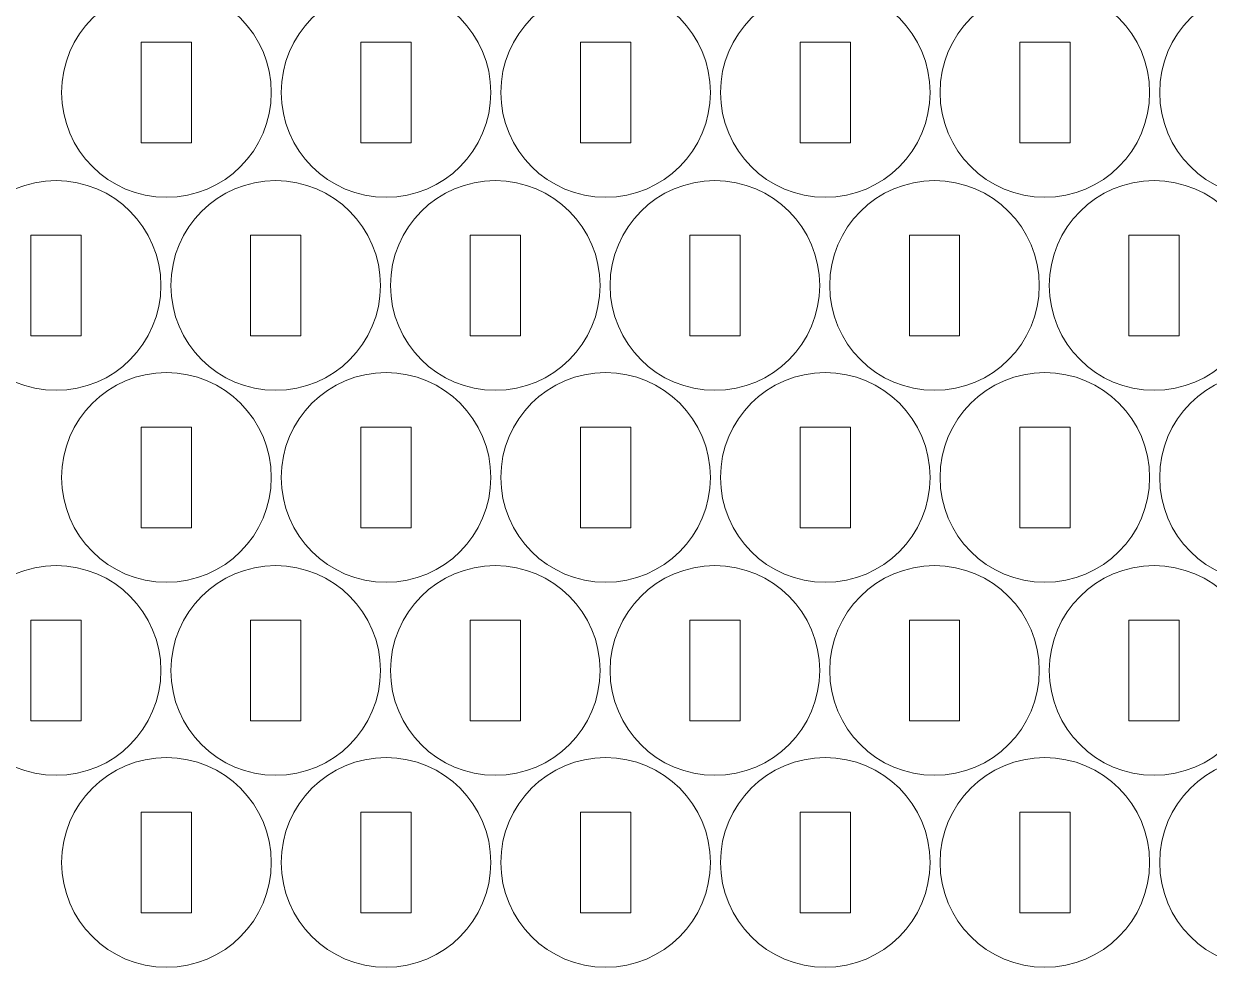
# Model space of a CAD drawing. Header units: millimetres. Extents: x -382 to 382, y -127 to 127.
# Drawn here: x 14.1 to 84.8, y 10.8 to 67 of the extents above; entities that cross this region are included whole.
import ezdxf

# ---------------------------------------------------------------- set-up
doc = ezdxf.new("R2010")
doc.units = ezdxf.units.MM
doc.header["$MEASUREMENT"] = 0
doc.layers.add('Camada 1', color=7, linetype='Continuous')

msp = doc.modelspace()

# ---------------------------------------------------------------- linework, layer by layer
at = {"layer": 'Camada 1', "lineweight": 20}
for points in [[(22.5792, 69.2004), (26.031, 69.2004), (28.8292, 66.4022), (28.8292, 62.9504), (28.8292, 62.9504), (28.8292, 59.4986), (26.031, 56.7004), (22.5792, 56.7004), (22.5792, 56.7004), (19.1274, 56.7004), (16.3292, 59.4986), (16.3292, 62.9504), (16.3292, 62.9504), (16.3292, 66.4022), (19.1274, 69.2004), (22.5792, 69.2004)], [(35.6761, 69.2004), (39.1279, 69.2004), (41.9261, 66.4022), (41.9261, 62.9504), (41.9261, 62.9504), (41.9261, 59.4986), (39.1279, 56.7004), (35.6761, 56.7004), (35.6761, 56.7004), (32.2243, 56.7004), (29.4261, 59.4986), (29.4261, 62.9504), (29.4261, 62.9504), (29.4261, 66.4022), (32.2243, 69.2004), (35.6761, 69.2004)], [(48.773, 69.2004), (52.2248, 69.2004), (55.023, 66.4022), (55.023, 62.9504), (55.023, 62.9504), (55.023, 59.4986), (52.2248, 56.7004), (48.773, 56.7004), (48.773, 56.7004), (45.3212, 56.7004), (42.523, 59.4986), (42.523, 62.9504), (42.523, 62.9504), (42.523, 66.4022), (45.3212, 69.2004), (48.773, 69.2004)], [(61.8699, 69.2004), (65.3217, 69.2004), (68.1199, 66.4022), (68.1199, 62.9504), (68.1199, 62.9504), (68.1199, 59.4986), (65.3217, 56.7004), (61.8699, 56.7004), (61.8699, 56.7004), (58.4181, 56.7004), (55.6199, 59.4986), (55.6199, 62.9504), (55.6199, 62.9504), (55.6199, 66.4022), (58.4181, 69.2004), (61.8699, 69.2004)], [(74.9668, 69.2004), (78.4186, 69.2004), (81.2168, 66.4022), (81.2168, 62.9504), (81.2168, 62.9504), (81.2168, 59.4986), (78.4186, 56.7004), (74.9668, 56.7004), (74.9668, 56.7004), (71.515, 56.7004), (68.7168, 59.4986), (68.7168, 62.9504), (68.7168, 62.9504), (68.7168, 66.4022), (71.515, 69.2004), (74.9668, 69.2004)], [(88.0637, 69.2004), (91.5155, 69.2004), (94.3137, 66.4022), (94.3137, 62.9504), (94.3137, 62.9504), (94.3137, 59.4986), (91.5155, 56.7004), (88.0637, 56.7004), (88.0637, 56.7004), (84.6119, 56.7004), (81.8137, 59.4986), (81.8137, 62.9504), (81.8137, 62.9504), (81.8137, 66.4022), (84.6119, 69.2004), (88.0637, 69.2004)], [(21.0792, 65.9504), (21.0792, 65.9504), (24.0792, 65.9504), (24.0792, 65.9504), (24.0792, 65.9504), (24.0792, 65.9504), (24.0792, 59.9504), (24.0792, 59.9504), (24.0792, 59.9504), (24.0792, 59.9504), (21.0792, 59.9504), (21.0792, 59.9504), (21.0792, 59.9504), (21.0792, 59.9504), (21.0792, 65.9504), (21.0792, 65.9504)], [(34.1761, 65.9504), (34.1761, 65.9504), (37.1761, 65.9504), (37.1761, 65.9504), (37.1761, 65.9504), (37.1761, 65.9504), (37.1761, 59.9504), (37.1761, 59.9504), (37.1761, 59.9504), (37.1761, 59.9504), (34.1761, 59.9504), (34.1761, 59.9504), (34.1761, 59.9504), (34.1761, 59.9504), (34.1761, 65.9504), (34.1761, 65.9504)], [(47.273, 65.9504), (47.273, 65.9504), (50.273, 65.9504), (50.273, 65.9504), (50.273, 65.9504), (50.273, 65.9504), (50.273, 59.9504), (50.273, 59.9504), (50.273, 59.9504), (50.273, 59.9504), (47.273, 59.9504), (47.273, 59.9504), (47.273, 59.9504), (47.273, 59.9504), (47.273, 65.9504), (47.273, 65.9504)], [(60.3699, 65.9504), (60.3699, 65.9504), (63.3699, 65.9504), (63.3699, 65.9504), (63.3699, 65.9504), (63.3699, 65.9504), (63.3699, 59.9504), (63.3699, 59.9504), (63.3699, 59.9504), (63.3699, 59.9504), (60.3699, 59.9504), (60.3699, 59.9504), (60.3699, 59.9504), (60.3699, 59.9504), (60.3699, 65.9504), (60.3699, 65.9504)], [(73.4668, 65.9504), (73.4668, 65.9504), (76.4668, 65.9504), (76.4668, 65.9504), (76.4668, 65.9504), (76.4668, 65.9504), (76.4668, 59.9504), (76.4668, 59.9504), (76.4668, 59.9504), (76.4668, 59.9504), (73.4668, 59.9504), (73.4668, 59.9504), (73.4668, 59.9504), (73.4668, 59.9504), (73.4668, 65.9504), (73.4668, 65.9504)], [(15.9977, 57.691), (19.4495, 57.691), (22.2477, 54.8928), (22.2477, 51.441), (22.2477, 51.441), (22.2477, 47.9892), (19.4495, 45.191), (15.9977, 45.191), (15.9977, 45.191), (12.5459, 45.191), (9.7477, 47.9892), (9.7477, 51.441), (9.7477, 51.441), (9.7477, 54.8928), (12.5459, 57.691), (15.9977, 57.691)], [(29.0946, 57.691), (32.5464, 57.691), (35.3446, 54.8928), (35.3446, 51.441), (35.3446, 51.441), (35.3446, 47.9892), (32.5464, 45.191), (29.0946, 45.191), (29.0946, 45.191), (25.6428, 45.191), (22.8446, 47.9892), (22.8446, 51.441), (22.8446, 51.441), (22.8446, 54.8928), (25.6428, 57.691), (29.0946, 57.691)], [(42.1915, 57.691), (45.6433, 57.691), (48.4415, 54.8928), (48.4415, 51.441), (48.4415, 51.441), (48.4415, 47.9892), (45.6433, 45.191), (42.1915, 45.191), (42.1915, 45.191), (38.7397, 45.191), (35.9415, 47.9892), (35.9415, 51.441), (35.9415, 51.441), (35.9415, 54.8928), (38.7397, 57.691), (42.1915, 57.691)], [(55.2884, 57.691), (58.7402, 57.691), (61.5384, 54.8928), (61.5384, 51.441), (61.5384, 51.441), (61.5384, 47.9892), (58.7402, 45.191), (55.2884, 45.191), (55.2884, 45.191), (51.8366, 45.191), (49.0384, 47.9892), (49.0384, 51.441), (49.0384, 51.441), (49.0384, 54.8928), (51.8366, 57.691), (55.2884, 57.691)], [(68.3853, 57.691), (71.8371, 57.691), (74.6353, 54.8928), (74.6353, 51.441), (74.6353, 51.441), (74.6353, 47.9892), (71.8371, 45.191), (68.3853, 45.191), (68.3853, 45.191), (64.9335, 45.191), (62.1353, 47.9892), (62.1353, 51.441), (62.1353, 51.441), (62.1353, 54.8928), (64.9335, 57.691), (68.3853, 57.691)], [(81.4822, 57.691), (84.934, 57.691), (87.7322, 54.8928), (87.7322, 51.441), (87.7322, 51.441), (87.7322, 47.9892), (84.934, 45.191), (81.4822, 45.191), (81.4822, 45.191), (78.0304, 45.191), (75.2322, 47.9892), (75.2322, 51.441), (75.2322, 51.441), (75.2322, 54.8928), (78.0304, 57.691), (81.4822, 57.691)], [(14.4977, 54.441), (14.4977, 54.441), (17.4977, 54.441), (17.4977, 54.441), (17.4977, 54.441), (17.4977, 54.441), (17.4977, 48.441), (17.4977, 48.441), (17.4977, 48.441), (17.4977, 48.441), (14.4977, 48.441), (14.4977, 48.441), (14.4977, 48.441), (14.4977, 48.441), (14.4977, 54.441), (14.4977, 54.441)], [(27.5946, 54.441), (27.5946, 54.441), (30.5946, 54.441), (30.5946, 54.441), (30.5946, 54.441), (30.5946, 54.441), (30.5946, 48.441), (30.5946, 48.441), (30.5946, 48.441), (30.5946, 48.441), (27.5946, 48.441), (27.5946, 48.441), (27.5946, 48.441), (27.5946, 48.441), (27.5946, 54.441), (27.5946, 54.441)], [(40.6915, 54.441), (40.6915, 54.441), (43.6915, 54.441), (43.6915, 54.441), (43.6915, 54.441), (43.6915, 54.441), (43.6915, 48.441), (43.6915, 48.441), (43.6915, 48.441), (43.6915, 48.441), (40.6915, 48.441), (40.6915, 48.441), (40.6915, 48.441), (40.6915, 48.441), (40.6915, 54.441), (40.6915, 54.441)], [(53.7884, 54.441), (53.7884, 54.441), (56.7884, 54.441), (56.7884, 54.441), (56.7884, 54.441), (56.7884, 54.441), (56.7884, 48.441), (56.7884, 48.441), (56.7884, 48.441), (56.7884, 48.441), (53.7884, 48.441), (53.7884, 48.441), (53.7884, 48.441), (53.7884, 48.441), (53.7884, 54.441), (53.7884, 54.441)], [(66.8853, 54.441), (66.8853, 54.441), (69.8853, 54.441), (69.8853, 54.441), (69.8853, 54.441), (69.8853, 54.441), (69.8853, 48.441), (69.8853, 48.441), (69.8853, 48.441), (69.8853, 48.441), (66.8853, 48.441), (66.8853, 48.441), (66.8853, 48.441), (66.8853, 48.441), (66.8853, 54.441), (66.8853, 54.441)], [(79.9822, 54.441), (79.9822, 54.441), (82.9822, 54.441), (82.9822, 54.441), (82.9822, 54.441), (82.9822, 54.441), (82.9822, 48.441), (82.9822, 48.441), (82.9822, 48.441), (82.9822, 48.441), (79.9822, 48.441), (79.9822, 48.441), (79.9822, 48.441), (79.9822, 48.441), (79.9822, 54.441), (79.9822, 54.441)], [(22.5792, 46.2477), (26.031, 46.2477), (28.8292, 43.4495), (28.8292, 39.9977), (28.8292, 39.9977), (28.8292, 36.5459), (26.031, 33.7477), (22.5792, 33.7477), (22.5792, 33.7477), (19.1274, 33.7477), (16.3292, 36.5459), (16.3292, 39.9977), (16.3292, 39.9977), (16.3292, 43.4495), (19.1274, 46.2477), (22.5792, 46.2477)], [(35.6761, 46.2477), (39.1279, 46.2477), (41.9261, 43.4495), (41.9261, 39.9977), (41.9261, 39.9977), (41.9261, 36.5459), (39.1279, 33.7477), (35.6761, 33.7477), (35.6761, 33.7477), (32.2243, 33.7477), (29.4261, 36.5459), (29.4261, 39.9977), (29.4261, 39.9977), (29.4261, 43.4495), (32.2243, 46.2477), (35.6761, 46.2477)], [(48.773, 46.2477), (52.2248, 46.2477), (55.023, 43.4495), (55.023, 39.9977), (55.023, 39.9977), (55.023, 36.5459), (52.2248, 33.7477), (48.773, 33.7477), (48.773, 33.7477), (45.3212, 33.7477), (42.523, 36.5459), (42.523, 39.9977), (42.523, 39.9977), (42.523, 43.4495), (45.3212, 46.2477), (48.773, 46.2477)], [(61.8699, 46.2477), (65.3217, 46.2477), (68.1199, 43.4495), (68.1199, 39.9977), (68.1199, 39.9977), (68.1199, 36.5459), (65.3217, 33.7477), (61.8699, 33.7477), (61.8699, 33.7477), (58.4181, 33.7477), (55.6199, 36.5459), (55.6199, 39.9977), (55.6199, 39.9977), (55.6199, 43.4495), (58.4181, 46.2477), (61.8699, 46.2477)], [(74.9668, 46.2477), (78.4186, 46.2477), (81.2168, 43.4495), (81.2168, 39.9977), (81.2168, 39.9977), (81.2168, 36.5459), (78.4186, 33.7477), (74.9668, 33.7477), (74.9668, 33.7477), (71.515, 33.7477), (68.7168, 36.5459), (68.7168, 39.9977), (68.7168, 39.9977), (68.7168, 43.4495), (71.515, 46.2477), (74.9668, 46.2477)], [(88.0637, 46.2477), (91.5155, 46.2477), (94.3137, 43.4495), (94.3137, 39.9977), (94.3137, 39.9977), (94.3137, 36.5459), (91.5155, 33.7477), (88.0637, 33.7477), (88.0637, 33.7477), (84.6119, 33.7477), (81.8137, 36.5459), (81.8137, 39.9977), (81.8137, 39.9977), (81.8137, 43.4495), (84.6119, 46.2477), (88.0637, 46.2477)], [(21.0792, 42.9977), (21.0792, 42.9977), (24.0792, 42.9977), (24.0792, 42.9977), (24.0792, 42.9977), (24.0792, 42.9977), (24.0792, 36.9977), (24.0792, 36.9977), (24.0792, 36.9977), (24.0792, 36.9977), (21.0792, 36.9977), (21.0792, 36.9977), (21.0792, 36.9977), (21.0792, 36.9977), (21.0792, 42.9977), (21.0792, 42.9977)], [(34.1761, 42.9977), (34.1761, 42.9977), (37.1761, 42.9977), (37.1761, 42.9977), (37.1761, 42.9977), (37.1761, 42.9977), (37.1761, 36.9977), (37.1761, 36.9977), (37.1761, 36.9977), (37.1761, 36.9977), (34.1761, 36.9977), (34.1761, 36.9977), (34.1761, 36.9977), (34.1761, 36.9977), (34.1761, 42.9977), (34.1761, 42.9977)], [(47.273, 42.9977), (47.273, 42.9977), (50.273, 42.9977), (50.273, 42.9977), (50.273, 42.9977), (50.273, 42.9977), (50.273, 36.9977), (50.273, 36.9977), (50.273, 36.9977), (50.273, 36.9977), (47.273, 36.9977), (47.273, 36.9977), (47.273, 36.9977), (47.273, 36.9977), (47.273, 42.9977), (47.273, 42.9977)], [(60.3699, 42.9977), (60.3699, 42.9977), (63.3699, 42.9977), (63.3699, 42.9977), (63.3699, 42.9977), (63.3699, 42.9977), (63.3699, 36.9977), (63.3699, 36.9977), (63.3699, 36.9977), (63.3699, 36.9977), (60.3699, 36.9977), (60.3699, 36.9977), (60.3699, 36.9977), (60.3699, 36.9977), (60.3699, 42.9977), (60.3699, 42.9977)], [(73.4668, 42.9977), (73.4668, 42.9977), (76.4668, 42.9977), (76.4668, 42.9977), (76.4668, 42.9977), (76.4668, 42.9977), (76.4668, 36.9977), (76.4668, 36.9977), (76.4668, 36.9977), (76.4668, 36.9977), (73.4668, 36.9977), (73.4668, 36.9977), (73.4668, 36.9977), (73.4668, 36.9977), (73.4668, 42.9977), (73.4668, 42.9977)], [(15.9977, 34.7383), (19.4495, 34.7383), (22.2477, 31.9401), (22.2477, 28.4883), (22.2477, 28.4883), (22.2477, 25.0365), (19.4495, 22.2383), (15.9977, 22.2383), (15.9977, 22.2383), (12.5459, 22.2383), (9.7477, 25.0365), (9.7477, 28.4883), (9.7477, 28.4883), (9.7477, 31.9401), (12.5459, 34.7383), (15.9977, 34.7383)], [(29.0946, 34.7383), (32.5464, 34.7383), (35.3446, 31.9401), (35.3446, 28.4883), (35.3446, 28.4883), (35.3446, 25.0365), (32.5464, 22.2383), (29.0946, 22.2383), (29.0946, 22.2383), (25.6428, 22.2383), (22.8446, 25.0365), (22.8446, 28.4883), (22.8446, 28.4883), (22.8446, 31.9401), (25.6428, 34.7383), (29.0946, 34.7383)], [(42.1915, 34.7383), (45.6433, 34.7383), (48.4415, 31.9401), (48.4415, 28.4883), (48.4415, 28.4883), (48.4415, 25.0365), (45.6433, 22.2383), (42.1915, 22.2383), (42.1915, 22.2383), (38.7397, 22.2383), (35.9415, 25.0365), (35.9415, 28.4883), (35.9415, 28.4883), (35.9415, 31.9401), (38.7397, 34.7383), (42.1915, 34.7383)], [(55.2884, 34.7383), (58.7402, 34.7383), (61.5384, 31.9401), (61.5384, 28.4883), (61.5384, 28.4883), (61.5384, 25.0365), (58.7402, 22.2383), (55.2884, 22.2383), (55.2884, 22.2383), (51.8366, 22.2383), (49.0384, 25.0365), (49.0384, 28.4883), (49.0384, 28.4883), (49.0384, 31.9401), (51.8366, 34.7383), (55.2884, 34.7383)], [(68.3853, 34.7383), (71.8371, 34.7383), (74.6353, 31.9401), (74.6353, 28.4883), (74.6353, 28.4883), (74.6353, 25.0365), (71.8371, 22.2383), (68.3853, 22.2383), (68.3853, 22.2383), (64.9335, 22.2383), (62.1353, 25.0365), (62.1353, 28.4883), (62.1353, 28.4883), (62.1353, 31.9401), (64.9335, 34.7383), (68.3853, 34.7383)], [(81.4822, 34.7383), (84.934, 34.7383), (87.7322, 31.9401), (87.7322, 28.4883), (87.7322, 28.4883), (87.7322, 25.0365), (84.934, 22.2383), (81.4822, 22.2383), (81.4822, 22.2383), (78.0304, 22.2383), (75.2322, 25.0365), (75.2322, 28.4883), (75.2322, 28.4883), (75.2322, 31.9401), (78.0304, 34.7383), (81.4822, 34.7383)], [(14.4977, 31.4883), (14.4977, 31.4883), (17.4977, 31.4883), (17.4977, 31.4883), (17.4977, 31.4883), (17.4977, 31.4883), (17.4977, 25.4883), (17.4977, 25.4883), (17.4977, 25.4883), (17.4977, 25.4883), (14.4977, 25.4883), (14.4977, 25.4883), (14.4977, 25.4883), (14.4977, 25.4883), (14.4977, 31.4883), (14.4977, 31.4883)], [(27.5946, 31.4883), (27.5946, 31.4883), (30.5946, 31.4883), (30.5946, 31.4883), (30.5946, 31.4883), (30.5946, 31.4883), (30.5946, 25.4883), (30.5946, 25.4883), (30.5946, 25.4883), (30.5946, 25.4883), (27.5946, 25.4883), (27.5946, 25.4883), (27.5946, 25.4883), (27.5946, 25.4883), (27.5946, 31.4883), (27.5946, 31.4883)], [(40.6915, 31.4883), (40.6915, 31.4883), (43.6915, 31.4883), (43.6915, 31.4883), (43.6915, 31.4883), (43.6915, 31.4883), (43.6915, 25.4883), (43.6915, 25.4883), (43.6915, 25.4883), (43.6915, 25.4883), (40.6915, 25.4883), (40.6915, 25.4883), (40.6915, 25.4883), (40.6915, 25.4883), (40.6915, 31.4883), (40.6915, 31.4883)], [(53.7884, 31.4883), (53.7884, 31.4883), (56.7884, 31.4883), (56.7884, 31.4883), (56.7884, 31.4883), (56.7884, 31.4883), (56.7884, 25.4883), (56.7884, 25.4883), (56.7884, 25.4883), (56.7884, 25.4883), (53.7884, 25.4883), (53.7884, 25.4883), (53.7884, 25.4883), (53.7884, 25.4883), (53.7884, 31.4883), (53.7884, 31.4883)], [(66.8853, 31.4883), (66.8853, 31.4883), (69.8853, 31.4883), (69.8853, 31.4883), (69.8853, 31.4883), (69.8853, 31.4883), (69.8853, 25.4883), (69.8853, 25.4883), (69.8853, 25.4883), (69.8853, 25.4883), (66.8853, 25.4883), (66.8853, 25.4883), (66.8853, 25.4883), (66.8853, 25.4883), (66.8853, 31.4883), (66.8853, 31.4883)], [(79.9822, 31.4883), (79.9822, 31.4883), (82.9822, 31.4883), (82.9822, 31.4883), (82.9822, 31.4883), (82.9822, 31.4883), (82.9822, 25.4883), (82.9822, 25.4883), (82.9822, 25.4883), (82.9822, 25.4883), (79.9822, 25.4883), (79.9822, 25.4883), (79.9822, 25.4883), (79.9822, 25.4883), (79.9822, 31.4883), (79.9822, 31.4883)], [(22.5792, 23.295), (26.031, 23.295), (28.8292, 20.4968), (28.8292, 17.045), (28.8292, 17.045), (28.8292, 13.5932), (26.031, 10.795), (22.5792, 10.795), (22.5792, 10.795), (19.1274, 10.795), (16.3292, 13.5932), (16.3292, 17.045), (16.3292, 17.045), (16.3292, 20.4968), (19.1274, 23.295), (22.5792, 23.295)], [(35.6761, 23.295), (39.1279, 23.295), (41.9261, 20.4968), (41.9261, 17.045), (41.9261, 17.045), (41.9261, 13.5932), (39.1279, 10.795), (35.6761, 10.795), (35.6761, 10.795), (32.2243, 10.795), (29.4261, 13.5932), (29.4261, 17.045), (29.4261, 17.045), (29.4261, 20.4968), (32.2243, 23.295), (35.6761, 23.295)], [(48.773, 23.295), (52.2248, 23.295), (55.023, 20.4968), (55.023, 17.045), (55.023, 17.045), (55.023, 13.5932), (52.2248, 10.795), (48.773, 10.795), (48.773, 10.795), (45.3212, 10.795), (42.523, 13.5932), (42.523, 17.045), (42.523, 17.045), (42.523, 20.4968), (45.3212, 23.295), (48.773, 23.295)], [(61.8699, 23.295), (65.3217, 23.295), (68.1199, 20.4968), (68.1199, 17.045), (68.1199, 17.045), (68.1199, 13.5932), (65.3217, 10.795), (61.8699, 10.795), (61.8699, 10.795), (58.4181, 10.795), (55.6199, 13.5932), (55.6199, 17.045), (55.6199, 17.045), (55.6199, 20.4968), (58.4181, 23.295), (61.8699, 23.295)], [(74.9668, 23.295), (78.4186, 23.295), (81.2168, 20.4968), (81.2168, 17.045), (81.2168, 17.045), (81.2168, 13.5932), (78.4186, 10.795), (74.9668, 10.795), (74.9668, 10.795), (71.515, 10.795), (68.7168, 13.5932), (68.7168, 17.045), (68.7168, 17.045), (68.7168, 20.4968), (71.515, 23.295), (74.9668, 23.295)], [(88.0637, 23.295), (91.5155, 23.295), (94.3137, 20.4968), (94.3137, 17.045), (94.3137, 17.045), (94.3137, 13.5932), (91.5155, 10.795), (88.0637, 10.795), (88.0637, 10.795), (84.6119, 10.795), (81.8137, 13.5932), (81.8137, 17.045), (81.8137, 17.045), (81.8137, 20.4968), (84.6119, 23.295), (88.0637, 23.295)], [(21.0792, 20.045), (21.0792, 20.045), (24.0792, 20.045), (24.0792, 20.045), (24.0792, 20.045), (24.0792, 20.045), (24.0792, 14.045), (24.0792, 14.045), (24.0792, 14.045), (24.0792, 14.045), (21.0792, 14.045), (21.0792, 14.045), (21.0792, 14.045), (21.0792, 14.045), (21.0792, 20.045), (21.0792, 20.045)], [(34.1761, 20.045), (34.1761, 20.045), (37.1761, 20.045), (37.1761, 20.045), (37.1761, 20.045), (37.1761, 20.045), (37.1761, 14.045), (37.1761, 14.045), (37.1761, 14.045), (37.1761, 14.045), (34.1761, 14.045), (34.1761, 14.045), (34.1761, 14.045), (34.1761, 14.045), (34.1761, 20.045), (34.1761, 20.045)], [(47.273, 20.045), (47.273, 20.045), (50.273, 20.045), (50.273, 20.045), (50.273, 20.045), (50.273, 20.045), (50.273, 14.045), (50.273, 14.045), (50.273, 14.045), (50.273, 14.045), (47.273, 14.045), (47.273, 14.045), (47.273, 14.045), (47.273, 14.045), (47.273, 20.045), (47.273, 20.045)], [(60.3699, 20.045), (60.3699, 20.045), (63.3699, 20.045), (63.3699, 20.045), (63.3699, 20.045), (63.3699, 20.045), (63.3699, 14.045), (63.3699, 14.045), (63.3699, 14.045), (63.3699, 14.045), (60.3699, 14.045), (60.3699, 14.045), (60.3699, 14.045), (60.3699, 14.045), (60.3699, 20.045), (60.3699, 20.045)], [(73.4668, 20.045), (73.4668, 20.045), (76.4668, 20.045), (76.4668, 20.045), (76.4668, 20.045), (76.4668, 20.045), (76.4668, 14.045), (76.4668, 14.045), (76.4668, 14.045), (76.4668, 14.045), (73.4668, 14.045), (73.4668, 14.045), (73.4668, 14.045), (73.4668, 14.045), (73.4668, 20.045), (73.4668, 20.045)]]:
    msp.add_open_spline(points, degree=3, knots=[0, 0, 0, 0, 0.2, 0.2, 0.2, 0.2, 0.4, 0.4, 0.4, 0.4, 0.6, 0.6, 0.6, 0.6, 1, 1, 1, 1], dxfattribs=at)

doc.saveas('drawing.dxf')
